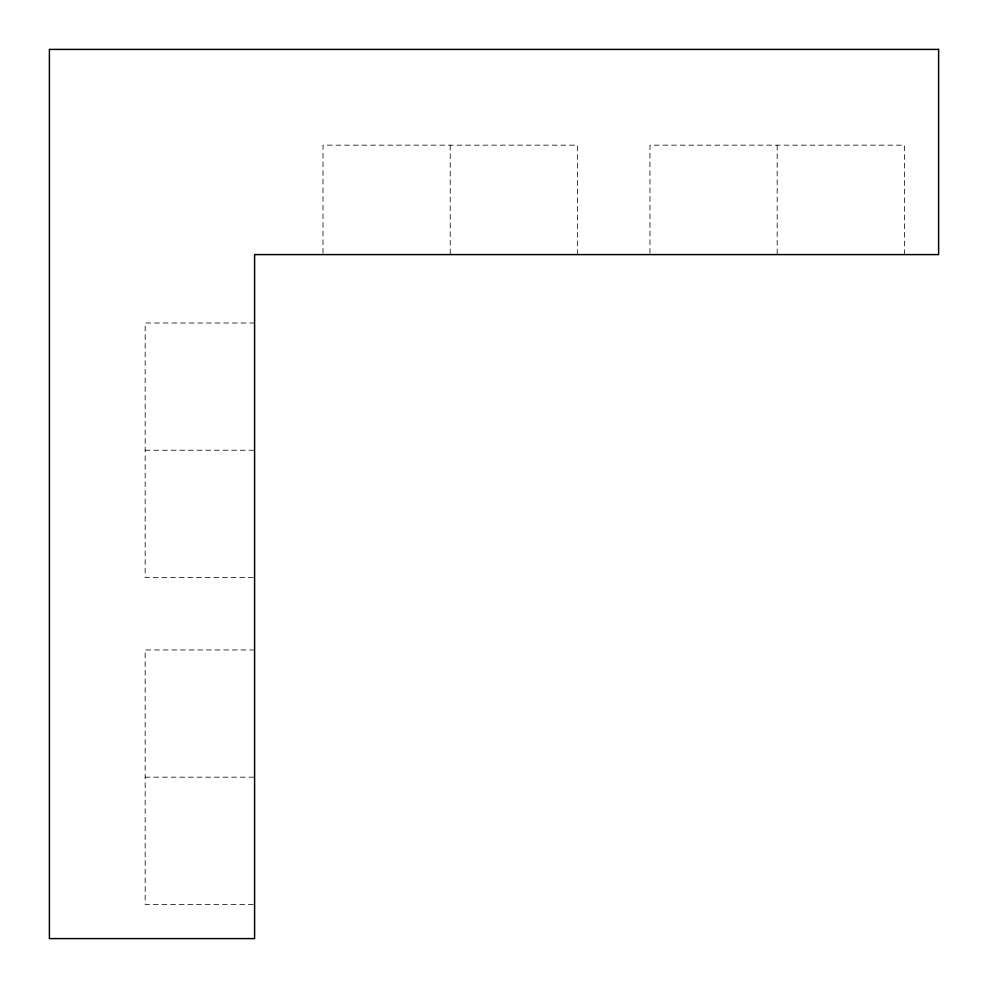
<?xml version="1.0" encoding="UTF-8"?>
<svg xmlns="http://www.w3.org/2000/svg" width="988" height="988" viewBox="0 0 988 988"><rect width="100%" height="100%" fill="white"/><g stroke="black" fill="none" stroke-linecap="round" stroke-linejoin="round"><path stroke-width="0.74" stroke-dasharray="4.94 3.71" d="M254.595 323.002L145.162 323.002L145.162 577.449L254.595 577.449M145.162 450.219L254.595 450.219M254.595 649.956L145.162 649.956L145.162 904.403L254.595 904.403M145.162 777.173L254.595 777.173M904.403 254.595L904.403 145.162L649.956 145.162L649.956 254.595M777.173 145.162L777.173 254.595M577.449 254.595L577.449 145.162L323.002 145.162L323.002 254.595M450.219 145.162L450.219 254.595"/><path stroke-width="1.48" d="M938.6 49.4L49.4 49.4L49.4 938.6L254.595 938.6L254.595 254.595L938.6 254.595L938.6 49.4"/></g></svg>
